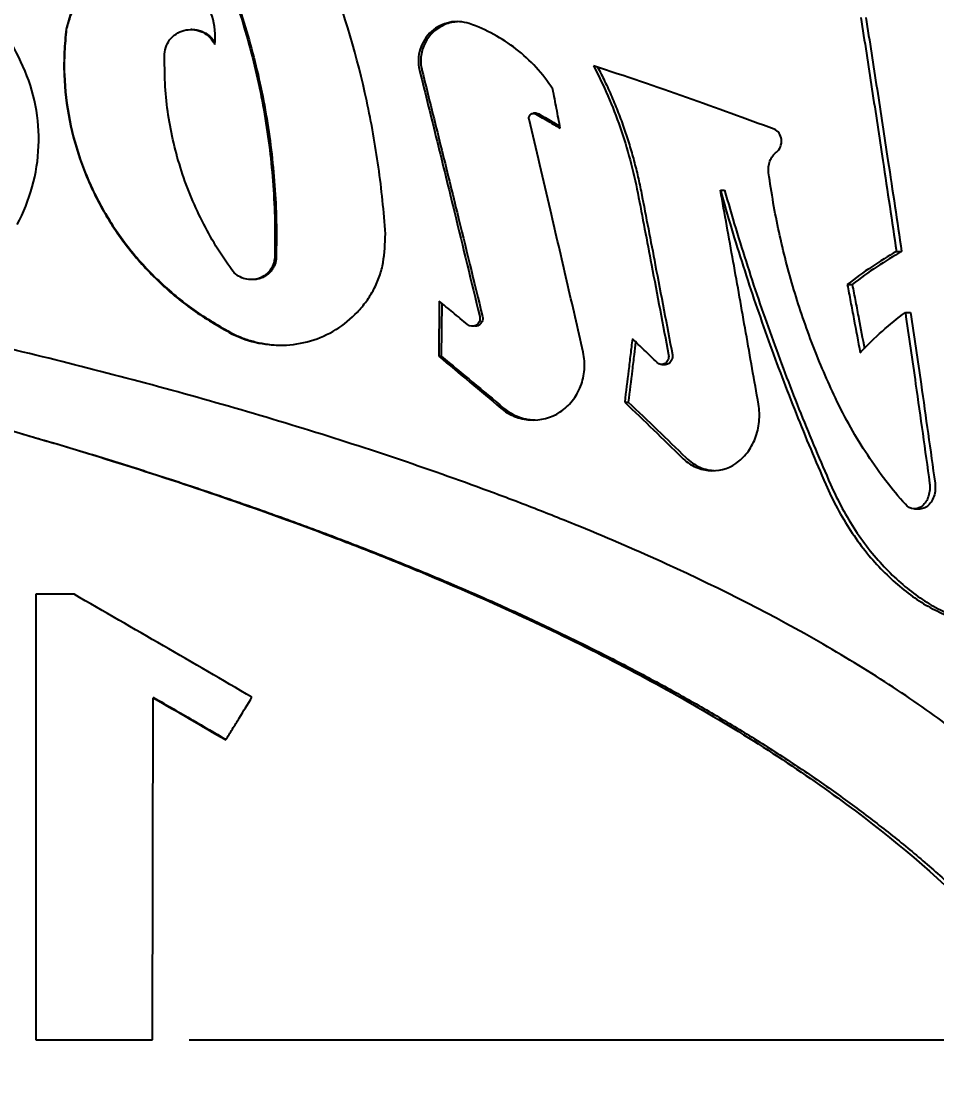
# Model space of a CAD drawing. Header units: millimetres. Extents: x 8 to 586, y 8 to 412.
# Drawn here: x 245.08 to 269.99, y 207.73 to 236.72 of the extents above; entities that cross this region are included whole.
import ezdxf

# ---------------------------------------------------------------- set-up
doc = ezdxf.new("R2010")
doc.units = ezdxf.units.MM
doc.layers.add('DIMENSIONS', color=2, linetype='Continuous')
doc.layers.add('OUTLINE', color=7, linetype='Continuous', lineweight=25)
doc.styles.add('SLDTEXTSTYLE0', font='TXT', dxfattribs={"width": 0.75})
doc.dimstyles.new('SLDDIMSTYLE0', dxfattribs={"dimtxt": 3.5, "dimasz": 2, "dimexe": 0, "dimexo": 0.0625, "dimgap": 0.875, "dimtad": 1, "dimrnd": 1e-09, "dimzin": 12, "dimdsep": 46, "dimtxsty": 'SLDTEXTSTYLE0', "dimsah": 1, "dimcen": 0.09, "dimadec": 0, "dimazin": 3, "dimtfac": 1, "dimtofl": 0, "dimtmove": 0, "dimatfit": 3, "dimfxl": 0, "dimfrac": 2, "dimtolj": 1, "dimtzin": 12, "dimarcsym": 0})

# ---------------------------------------------------------------- blocks, each defined once
blk = doc.blocks.new('_D_33')
at = {"layer": 'DIMENSIONS'}
for p, q in [((249.649, 209.03), (299.757, 209.03)), ((297.757, 209.03), (297.757, 145.23)), ((278.805, 145.23), (299.757, 145.23))]:
    blk.add_line(p, q, dxfattribs=at)
for points in [[(297.757, 209.03), (297.257, 207.03), (298.257, 207.03)], [(297.757, 145.23), (298.257, 147.23), (297.257, 147.23)]]:
    blk.add_solid(points, dxfattribs=at)
at = {"layer": 'DIMENSIONS', "insert": (293.245, 172.604), "char_height": 3.5, "attachment_point": 1, "rotation": 90, "style": 'SLDTEXTSTYLE0'}
blk.add_mtext('63,8', dxfattribs=at)

msp = doc.modelspace()

# ---------------------------------------------------------------- linework, layer by layer
at = {"layer": 'OUTLINE'}
for p, q in [((246.29824, 236.51557), (246.30549, 236.51557)), ((249.72378, 236.50113), (249.69608, 236.50113)), ((259.09858, 234.22359), (259.01291, 234.22359)), ((259.07425, 234.20808), (259.15772, 234.20808)), ((264.10198, 232.13051), (264.2156, 232.13051)), ((251.97491, 230.30961), (252.01615, 230.30961)), ((268.89137, 230.46531), (269.03376, 230.46531)), ((267.55526, 229.56744), (267.68975, 229.56744)), ((256.45153, 229.11674), (256.4397, 227.61674)), ((256.51915, 229.06081), (256.50776, 227.61674)), ((269.13425, 228.8084), (269.27826, 228.8084)), ((250.73607, 228.26591), (250.76994, 228.26591)), ((256.4397, 227.61674), (256.50776, 227.61674)), ((262.50201, 227.39476), (262.61087, 227.39476)), ((261.4982, 226.37138), (261.59665, 226.37138)), ((269.38601, 223.46798), (269.53306, 223.46798)), ((245.47562, 221.14438), (245.47228, 209.02979)), ((245.478, 221.14438), (245.47466, 209.02979)), ((246.51602, 221.14438), (245.47562, 221.14438)), ((248.64921, 209.02979), (248.67255, 218.32977)), ((248.69422, 218.32977), (248.67255, 218.32977)), ((245.47228, 209.02979), (248.64921, 209.02979))]:
    msp.add_line(p, q, dxfattribs=at)
for points, knots in [([(254.98759, 230.94276), (254.96524, 231.24757), (254.94147, 231.55214), (254.87856, 232.15871), (254.84127, 232.46101), (254.71418, 233.36538), (254.60783, 233.96469), (254.22189, 235.75158), (253.87816, 236.91869), (253.23412, 238.62249), (252.99754, 239.1836), (252.48594, 240.27946), (252.2104, 240.81577), (251.62034, 241.86584), (251.30528, 242.37927), (250.80457, 243.13354), (250.63275, 243.38217), (250.27646, 243.87224), (250.09275, 244.11413), (249.90866, 244.35601)], [0, 0, 0, 0, 0.0625, 0.0625, 0.125, 0.125, 0.25, 0.25, 0.5, 0.5, 0.625, 0.625, 0.75, 0.75, 0.875, 0.875, 0.9375, 0.9375, 1, 1, 1, 1]), ([(245.12623, 235.50222), (244.8283, 236.16343), (244.46241, 236.79038), (243.6101, 237.9614), (243.12496, 238.50337), (242.59098, 238.99347)], [0, 0, 0, 0, 0.5, 0.5, 1, 1, 1, 1]), ([(250.34582, 236.09529), (250.37378, 236.35692), (250.34889, 236.61602), (250.23189, 236.9905), (250.18071, 237.10936), (250.0545, 237.33542), (249.97855, 237.4433), (249.7252, 237.7372), (249.51572, 237.89941), (249.0558, 238.13252), (248.80169, 238.20691), (248.4162, 238.2457), (248.28453, 238.24681), (248.02578, 238.22485), (247.89852, 238.20211), (247.64795, 238.1345), (247.5239, 238.08891), (247.28949, 237.97768), (247.17792, 237.91214), (246.96733, 237.75895), (246.86832, 237.67065), (246.69613, 237.47617), (246.62227, 237.3667), (246.44078, 237.01791), (246.36998, 236.76656), (246.29824, 236.51556)], [0, 0, 0, 0, 0.125, 0.125, 0.1875, 0.1875, 0.25, 0.25, 0.375, 0.375, 0.5, 0.5, 0.5625, 0.5625, 0.625, 0.625, 0.6875, 0.6875, 0.75, 0.75, 0.8125, 0.8125, 0.875, 0.875, 1, 1, 1, 1]), ([(248.35255, 238.24106), (248.34238, 238.24183), (248.21236, 238.25162), (247.96089, 238.21306), (247.64788, 238.13352), (247.38501, 238.02133), (247.17005, 237.90014), (246.96115, 237.74678), (246.76764, 237.55644), (246.60155, 237.3243), (246.47918, 237.06487), (246.38501, 236.7927), (246.332, 236.60795), (246.30549, 236.51557)], [0, 0, 0, 0, 0.01051919, 0.13447875, 0.25846607, 0.34274748, 0.42728998, 0.51149591, 0.6081271, 0.70466833, 0.80275785, 0.90136622, 1, 1, 1, 1]), ([(250.66402, 237.96123), (250.77746, 237.65611), (250.89039, 237.35086), (251.09489, 236.73316), (251.18809, 236.42125), (251.44672, 235.47844), (251.58839, 234.84261), (251.8081, 233.55655), (251.88509, 232.91018), (251.95531, 231.93776), (251.97126, 231.61305), (251.98293, 230.96208), (251.97893, 230.63584), (251.97491, 230.3096)], [0, 0, 0, 0, 0.125, 0.125, 0.25, 0.25, 0.5, 0.5, 0.75, 0.75, 0.875, 0.875, 1, 1, 1, 1]), ([(250.69724, 237.96123), (250.8113, 237.65625), (250.92486, 237.35116), (251.13054, 236.73367), (251.22429, 236.42184), (251.48448, 235.47919), (251.62703, 234.84339), (251.84816, 233.55722), (251.92566, 232.91075), (251.99636, 231.93816), (252.01242, 231.61338), (252.0242, 230.96226), (252.02018, 230.63593), (252.01615, 230.3096)], [0, 0, 0, 0, 0.125, 0.125, 0.25, 0.25, 0.5, 0.5, 0.75, 0.75, 0.875, 0.875, 1, 1, 1, 1]), ([(257.26925, 236.66094), (257.18251, 236.69051), (257.09396, 236.708), (256.9133, 236.71948), (256.82097, 236.71302), (256.64291, 236.67644), (256.55464, 236.64588), (256.38923, 236.56263), (256.31229, 236.51053), (256.17079, 236.38403), (256.10891, 236.31184), (256.00504, 236.15168), (255.96304, 236.06284), (255.90524, 235.87925), (255.8886, 235.78154), (255.88261, 235.58807), (255.89285, 235.49088), (255.91608, 235.39617)], [0, 0, 0, 0, 0.125, 0.125, 0.25, 0.25, 0.375, 0.375, 0.5, 0.5, 0.625, 0.625, 0.75, 0.75, 0.875, 0.875, 1, 1, 1, 1]), ([(256.95307, 236.71252), (256.89805, 236.70761), (256.78079, 236.69717), (256.60743, 236.64085), (256.43888, 236.55327), (256.28884, 236.43752), (256.16207, 236.29719), (256.06306, 236.14065), (255.99383, 235.97126), (255.95455, 235.79821), (255.94562, 235.62394), (255.95913, 235.49019), (255.97621, 235.41556), (255.98065, 235.39616)], [0, 0, 0, 0, 0.09224409, 0.19658909, 0.29982274, 0.40302613, 0.50250076, 0.60195562, 0.69593732, 0.78989538, 0.87925485, 0.96862179, 1, 1, 1, 1]), ([(259.54266, 234.87973), (259.26895, 235.30127), (258.93178, 235.669), (258.1583, 236.27209), (257.73117, 236.50202), (257.26925, 236.66094)], [0, 0, 0, 0, 0.5, 0.5, 1, 1, 1, 1]), ([(267.92329, 236.82931), (268.02482, 236.18039), (268.1255, 235.53145), (268.22532, 234.88249), (268.32515, 234.23352), (268.42411, 233.58454), (268.52221, 232.93553), (268.64666, 232.11216), (268.76972, 231.28875), (268.89137, 230.46531)], [0, 0, 0, 0, 0.0020002223, 0.0020002223, 0.0020002223, 0.00400044459, 0.00400044459, 0.00400044459, 0.00653804344, 0.00653804344, 0.00653804344, 0.00653804344]), ([(268.05929, 236.82931), (268.16145, 236.18059), (268.26277, 235.53185), (268.36322, 234.88309), (268.46366, 234.23433), (268.56325, 233.58555), (268.66197, 232.93674), (268.78731, 232.11297), (268.91124, 231.28915), (269.03376, 230.46531)], [0, 0, 0, 0, 0.00200022233, 0.00200022233, 0.00200022233, 0.00400044464, 0.00400044464, 0.00400044464, 0.00654007863, 0.00654007863, 0.00654007863, 0.00654007863]), ([(246.29824, 236.51556), (246.27994, 236.30745), (246.26162, 236.09933), (246.24031, 235.68423), (246.23846, 235.47733), (246.2622, 234.85878), (246.31171, 234.4489), (246.47094, 233.6336), (246.58436, 233.22622), (246.86811, 232.4465), (247.03855, 232.07032), (247.43518, 231.34479), (247.66275, 230.99285), (248.16763, 230.32874), (248.44224, 230.0193), (249.03169, 229.44191), (249.3447, 229.17212), (250.01843, 228.68206), (250.37758, 228.47331), (250.73607, 228.26591)], [0, 0, 0, 0, 0.0625, 0.0625, 0.125, 0.125, 0.25, 0.25, 0.375, 0.375, 0.5, 0.5, 0.625, 0.625, 0.75, 0.75, 0.875, 0.875, 1, 1, 1, 1]), ([(246.30549, 236.51556), (246.28705, 236.3071), (246.2686, 236.09863), (246.24717, 235.68283), (246.24537, 235.47558), (246.26948, 234.85598), (246.31951, 234.4454), (246.48043, 233.6287), (246.59496, 233.22091), (246.88119, 232.44082), (247.05306, 232.0645), (247.35296, 231.52024), (247.45988, 231.34216), (247.68786, 230.9928), (247.80946, 230.82092), (248.19034, 230.32377), (248.46651, 230.0149), (249.05914, 229.43856), (249.37412, 229.169), (250.05069, 228.68042), (250.41051, 228.47262), (250.76994, 228.26591)], [0, 0, 0, 0, 0.0625, 0.0625, 0.125, 0.125, 0.25, 0.25, 0.375, 0.375, 0.5, 0.5, 0.5625, 0.5625, 0.625, 0.625, 0.75, 0.75, 0.875, 0.875, 1, 1, 1, 1]), ([(248.97965, 235.83218), (248.98467, 235.99232), (249.04826, 236.1464), (249.26177, 236.38203), (249.40748, 236.46073), (249.71774, 236.51735), (249.87941, 236.49576), (250.16316, 236.35581), (250.27848, 236.23999), (250.34582, 236.09529)], [0, 0, 0, 0, 0.25, 0.25, 0.5, 0.5, 0.75, 0.75, 1, 1, 1, 1]), ([(249.72353, 236.49859), (249.74801, 236.4989), (249.81511, 236.49974), (249.9232, 236.4772), (250.04302, 236.43381), (250.15306, 236.36919), (250.24604, 236.28883), (250.31154, 236.21296), (250.33895, 236.16263), (250.34798, 236.14605)], [0, 0, 0, 0, 0.09747308, 0.26717759, 0.43685336, 0.60487808, 0.77284919, 0.92517847, 1, 1, 1, 1]), ([(250.81061, 229.96463), (250.6595, 230.1771), (250.51309, 230.39262), (250.24264, 230.8377), (250.11634, 231.06586), (249.76345, 231.76662), (249.56586, 232.25114), (249.25271, 233.2515), (249.1381, 233.76045), (249.02888, 234.53047), (249.0046, 234.78882), (248.98133, 235.30901), (248.98048, 235.5706), (248.97965, 235.83218)], [0, 0, 0, 0, 0.125, 0.125, 0.25, 0.25, 0.5, 0.5, 0.75, 0.75, 0.875, 0.875, 1, 1, 1, 1]), ([(244.96513, 231.19618), (245.14344, 231.52628), (245.28154, 231.87008), (245.47869, 232.58456), (245.53703, 232.9589), (245.5654, 233.69887), (245.53709, 234.06923), (245.3933, 234.80502), (245.28009, 235.15997), (245.12623, 235.50222)], [0, 0, 0, 0, 0.25, 0.25, 0.5, 0.5, 0.75, 0.75, 1, 1, 1, 1]), ([(260.64836, 235.51689), (260.93031, 234.97997), (261.17265, 234.41884), (261.57564, 233.25792), (261.73518, 232.66208), (261.85328, 232.0515)], [0, 0, 0, 0, 0.5, 0.5, 1, 1, 1, 1]), ([(260.76001, 235.4794), (260.82472, 235.35338), (260.96063, 235.08869), (261.14829, 234.6739), (261.32728, 234.23827), (261.48669, 233.80269), (261.62804, 233.36839), (261.75189, 232.93562), (261.86215, 232.49693), (261.92303, 232.19998), (261.95347, 232.05151)], [0, 0, 0, 0, 0.11810409, 0.24807091, 0.37783205, 0.50780301, 0.63048773, 0.75317377, 0.87658752, 1, 1, 1, 1]), ([(255.91608, 235.39617), (256.07578, 234.75262), (256.23484, 234.10905), (256.39323, 233.46544), (256.55163, 232.82184), (256.70935, 232.1782), (256.8664, 231.53454), (257.09737, 230.58786), (257.32686, 229.64112), (257.55482, 228.69431)], [0, 0, 0, 0, 0.00200032731, 0.00200032731, 0.00200032731, 0.00400065461, 0.00400065461, 0.00400065461, 0.00694268059, 0.00694268059, 0.00694268059, 0.00694268059]), ([(255.98065, 235.39617), (256.14128, 234.75288), (256.30125, 234.10957), (256.46055, 233.46623), (256.61986, 232.82288), (256.77849, 232.17951), (256.93644, 231.53611), (257.16897, 230.58891), (257.40001, 229.64164), (257.62951, 228.69431)], [0, 0, 0, 0, 0.00200032736, 0.00200032736, 0.00200032736, 0.0040006547, 0.0040006547, 0.0040006547, 0.00694549485, 0.00694549485, 0.00694549485, 0.00694549485]), ([(259.74513, 233.81659), (259.72825, 233.90547), (259.71135, 233.99436), (259.69445, 234.08324), (259.67754, 234.17212), (259.66062, 234.261), (259.6437, 234.34988), (259.61006, 234.5265), (259.57638, 234.70311), (259.54266, 234.87973)], [0, 0, 0, 0, 0.00027323569, 0.00027323569, 0.00027323569, 0.00054647139, 0.00054647139, 0.00054647139, 0.00108943415, 0.00108943415, 0.00108943415, 0.00108943415]), ([(258.89601, 234.06464), (258.89298, 234.07837), (258.892, 234.09288), (258.89326, 234.10699), (258.89452, 234.12112), (258.89807, 234.13523), (258.9036, 234.14811), (258.90901, 234.16072), (258.91648, 234.17249), (258.92533, 234.1825), (258.93429, 234.19263), (258.94487, 234.20125), (258.95623, 234.20781), (258.96821, 234.21473), (258.98139, 234.2195), (258.99471, 234.22183), (259.0084, 234.22423), (259.02259, 234.22413), (259.03621, 234.22167), (259.04939, 234.21928), (259.06234, 234.21462), (259.07425, 234.20808)], [0, 0, 0, 0, 0.000042507265, 0.000042507265, 0.000042507265, 0.000085082222, 0.000085082222, 0.000085082222, 0.000126733534, 0.000126733534, 0.000126733534, 0.000168808267, 0.000168808267, 0.000168808267, 0.000213214731, 0.000213214731, 0.000213214731, 0.000258828385, 0.000258828385, 0.000258828385, 0.000302890169, 0.000302890169, 0.000302890169, 0.000302890169]), ([(260.36875, 227.72612), (260.22181, 228.36989), (260.07405, 229.01363), (259.9255, 229.65733), (259.77695, 230.30104), (259.6276, 230.94472), (259.47747, 231.58837), (259.28492, 232.41384), (259.09109, 233.23927), (258.89601, 234.06464)], [0, 0, 0, 0, 0.00200029321, 0.00200029321, 0.00200029321, 0.00400058643, 0.00400058643, 0.00400058643, 0.00656593439, 0.00656593439, 0.00656593439, 0.00656593439]), ([(259.07425, 234.20808), (259.13363, 234.17362), (259.19293, 234.13915), (259.25215, 234.10469), (259.31137, 234.07022), (259.3705, 234.03576), (259.42955, 234.00129), (259.53501, 233.93973), (259.64021, 233.87816), (259.74513, 233.81659)], [0, 0, 0, 0, 0.000222608949, 0.000222608949, 0.000222608949, 0.000445217897, 0.000445217897, 0.000445217897, 0.000842837974, 0.000842837974, 0.000842837974, 0.000842837974]), ([(259.09805, 234.22174), (259.10498, 234.22215), (259.12574, 234.22336), (259.14493, 234.21419), (259.15772, 234.20808)], [0, 0, 0, 0, 0.33358272, 1, 1, 1, 1]), ([(259.15772, 234.20808), (259.21713, 234.17378), (259.33594, 234.10517), (259.5283, 233.99374), (259.66073, 233.91663), (259.73425, 233.87381)], [0, 0, 0, 0, 0.30789371, 0.61579163, 1, 1, 1, 1]), ([(265.62878, 233.16956), (265.67441, 233.20428), (265.71181, 233.2544), (265.75959, 233.37266), (265.76951, 233.44155), (265.75641, 233.5722), (265.73357, 233.63472), (265.66459, 233.73298), (265.61927, 233.7688), (265.56891, 233.78819)], [0, 0, 0, 0, 0.25, 0.25, 0.5, 0.5, 0.75, 0.75, 1, 1, 1, 1]), ([(265.41365, 232.60181), (265.39906, 232.71169), (265.41258, 232.82528), (265.4899, 233.02631), (265.55268, 233.11128), (265.62878, 233.16956)], [0, 0, 0, 0, 0.5, 0.5, 1, 1, 1, 1]), ([(267.23149, 226.48564), (267.12371, 226.71905), (267.01565, 226.95279), (266.81079, 227.42963), (266.71283, 227.67184), (266.43008, 228.40784), (266.25719, 228.91055), (265.94944, 229.93618), (265.8139, 230.46021), (265.64001, 231.25493), (265.58754, 231.52179), (265.49521, 232.0599), (265.45448, 232.33086), (265.41365, 232.60181)], [0, 0, 0, 0, 0.125, 0.125, 0.25, 0.25, 0.5, 0.5, 0.75, 0.75, 0.875, 0.875, 1, 1, 1, 1]), ([(261.85328, 232.0515), (261.97859, 231.40288), (262.1032, 230.75423), (262.22709, 230.10556), (262.30505, 229.69739), (262.38273, 229.2892), (262.46013, 228.881), (262.53752, 228.4728), (262.61463, 228.06459), (262.69145, 227.65637)], [0, 0, 0, 0, 0.00200010973, 0.00200010973, 0.00200010973, 0.00325869084, 0.00325869084, 0.00325869084, 0.0045172771, 0.0045172771, 0.0045172771, 0.0045172771]), ([(261.95347, 232.0515), (262.07953, 231.40309), (262.20489, 230.75465), (262.32954, 230.10618), (262.40801, 229.6979), (262.48621, 229.28961), (262.56411, 228.88131), (262.64202, 228.473), (262.71964, 228.06469), (262.79697, 227.65637)], [0, 0, 0, 0, 0.00200010976, 0.00200010976, 0.00200010976, 0.00325940682, 0.00325940682, 0.00325940682, 0.0045187091, 0.0045187091, 0.0045187091, 0.0045187091]), ([(265.13778, 226.31157), (265.02465, 226.96036), (264.91073, 227.60912), (264.79602, 228.25787), (264.68189, 228.90335), (264.56698, 229.54881), (264.4513, 230.19424), (264.33563, 230.83969), (264.21918, 231.48511), (264.10198, 232.13051)], [0, 0, 0, 0, 0.00200019036, 0.00200019036, 0.00200019036, 0.00399033538, 0.00399033538, 0.00399033538, 0.00598050083, 0.00598050083, 0.00598050083, 0.00598050083]), ([(264.10198, 232.13051), (264.20076, 231.78332), (264.2995, 231.43634), (264.50616, 230.74745), (264.61286, 230.40494), (264.94064, 229.38216), (265.17068, 228.70725), (265.65199, 227.37139), (265.90293, 226.71173), (266.29256, 225.73419), (266.42427, 225.41032), (266.69314, 224.76803), (266.83069, 224.44992), (266.96715, 224.13179)], [0, 0, 0, 0, 0.125, 0.125, 0.25, 0.25, 0.5, 0.5, 0.75, 0.75, 0.875, 0.875, 1, 1, 1, 1]), ([(264.2156, 232.13051), (264.31504, 231.78318), (264.41444, 231.43605), (264.62246, 230.74694), (264.72986, 230.40434), (265.05977, 229.38133), (265.29128, 228.70635), (265.77561, 227.37049), (266.0281, 226.7109), (266.42007, 225.73358), (266.55257, 225.40981), (266.82302, 224.76775), (266.96137, 224.44978), (267.09861, 224.13179)], [0, 0, 0, 0, 0.125, 0.125, 0.25, 0.25, 0.5, 0.5, 0.75, 0.75, 0.875, 0.875, 1, 1, 1, 1]), ([(250.73607, 228.26591), (250.96356, 228.14498), (251.20103, 228.05598), (251.69484, 227.9392), (251.95071, 227.91273), (252.45343, 227.92569), (252.70729, 227.96531), (253.1902, 228.10688), (253.42113, 228.20821), (253.85593, 228.47436), (254.05126, 228.63409), (254.31286, 228.91209), (254.39544, 229.01177), (254.54522, 229.21906), (254.61289, 229.32698), (254.73283, 229.55202), (254.78502, 229.66918), (254.87084, 229.91461), (254.90246, 230.04126), (254.96864, 230.42295), (254.97804, 230.68312), (254.98759, 230.94276)], [0, 0, 0, 0, 0.125, 0.125, 0.25, 0.25, 0.375, 0.375, 0.5, 0.5, 0.625, 0.625, 0.6875, 0.6875, 0.75, 0.75, 0.8125, 0.8125, 0.875, 0.875, 1, 1, 1, 1]), ([(251.97491, 230.3096), (251.97071, 230.17479), (251.92257, 230.04507), (251.7551, 229.83651), (251.64017, 229.76195), (251.38675, 229.68978), (251.24973, 229.69304), (251.00159, 229.77593), (250.88953, 229.85651), (250.81061, 229.96463)], [0, 0, 0, 0, 0.25, 0.25, 0.5, 0.5, 0.75, 0.75, 1, 1, 1, 1]), ([(252.01615, 230.30961), (252.01344, 230.27565), (252.00803, 230.20775), (251.97911, 230.10929), (251.93521, 230.01713), (251.87671, 229.93324), (251.80528, 229.86007), (251.7218, 229.79794), (251.62789, 229.74924), (251.52447, 229.71626), (251.43754, 229.70054), (251.38564, 229.70249), (251.37085, 229.70304)], [0, 0, 0, 0, 0.10307517, 0.20613643, 0.30918411, 0.41224, 0.51632141, 0.62041305, 0.73011109, 0.83982483, 0.95437165, 1, 1, 1, 1]), ([(273.50227, 214.76094), (273.07034, 215.21578), (272.6091, 215.6626), (271.62582, 216.5355), (271.10411, 216.96274), (269.99953, 217.80109), (269.41478, 218.2134), (268.19153, 219.01783), (267.55499, 219.40885), (265.5719, 220.55238), (264.1522, 221.27535), (261.8744, 222.31383), (261.09033, 222.65228), (259.87579, 223.14963), (259.46437, 223.31373), (258.63642, 223.63564), (258.21895, 223.79384), (256.11436, 224.57189), (254.37602, 225.15329), (251.68877, 225.97614), (250.77967, 226.24216), (248.93435, 226.75908), (247.99386, 227.011), (245.18459, 227.73212), (243.31593, 228.17086), (240.52153, 228.77709), (239.5915, 228.97048), (237.73472, 229.34079), (236.80759, 229.51601), (235.88315, 229.68713)], [0, 0, 0, 0, 0.0625, 0.0625, 0.125, 0.125, 0.1875, 0.1875, 0.25, 0.25, 0.375, 0.375, 0.4375, 0.4375, 0.46875, 0.46875, 0.5, 0.5, 0.625, 0.625, 0.6875, 0.6875, 0.75, 0.75, 0.875, 0.875, 0.9375, 0.9375, 1, 1, 1, 1]), ([(267.55526, 229.56744), (267.58495, 229.41208), (267.61456, 229.25672), (267.64412, 229.10136), (267.67367, 228.946), (267.70315, 228.79064), (267.73257, 228.63527), (267.79077, 228.32787), (267.84871, 228.02047), (267.90638, 227.71306)], [0, 0, 0, 0, 0.00048401138, 0.00048401138, 0.00048401138, 0.00096802275, 0.00096802275, 0.00096802275, 0.00192566213, 0.00192566213, 0.00192566213, 0.00192566213]), ([(267.68975, 229.56744), (267.71957, 229.41215), (267.77921, 229.10157), (267.88984, 228.52251), (267.97008, 228.09873), (268.02091, 227.83026)], [0, 0, 0, 0, 0.26818542, 0.53638135, 1, 1, 1, 1]), ([(257.22375, 228.47651), (257.15666, 228.53242), (257.08948, 228.58833), (257.0222, 228.64424), (256.95493, 228.70015), (256.88757, 228.75606), (256.82012, 228.81197), (256.69755, 228.91356), (256.57468, 229.01515), (256.45153, 229.11674)], [0, 0, 0, 0, 0.00027475076, 0.00027475076, 0.00027475076, 0.00054950152, 0.00054950152, 0.00054950152, 0.00104880137, 0.00104880137, 0.00104880137, 0.00104880137]), ([(269.13425, 228.80841), (269.22864, 228.15933), (269.32214, 227.51024), (269.41476, 226.86112), (269.47883, 226.41208), (269.54248, 225.96303), (269.60569, 225.51396), (269.66891, 225.0649), (269.7317, 224.61582), (269.79406, 224.16674)], [0, 0, 0, 0, 0.00200011941, 0.00200011941, 0.00200011941, 0.00338374519, 0.00338374519, 0.00338374519, 0.00476737754, 0.00476737754, 0.00476737754, 0.00476737754]), ([(269.27826, 228.80841), (269.37325, 228.15953), (269.46735, 227.51064), (269.56056, 226.86172), (269.62507, 226.41258), (269.68916, 225.96343), (269.75282, 225.51427), (269.81648, 225.0651), (269.8797, 224.61592), (269.9425, 224.16674)], [0, 0, 0, 0, 0.00200011943, 0.00200011943, 0.00200011943, 0.00338448385, 0.00338448385, 0.00338448385, 0.00476885491, 0.00476885491, 0.00476885491, 0.00476885491]), ([(257.55482, 228.69431), (257.56543, 228.65017), (257.56173, 228.60334), (257.52771, 228.51936), (257.49833, 228.48443), (257.38862, 228.41492), (257.29135, 228.42173), (257.22375, 228.47651)], [0, 0, 0, 0, 0.25, 0.25, 0.5, 0.5, 1, 1, 1, 1]), ([(257.62951, 228.69432), (257.6328, 228.67183), (257.63939, 228.62686), (257.62212, 228.55932), (257.58658, 228.50012), (257.53351, 228.45595), (257.47757, 228.43134), (257.44093, 228.43244), (257.42726, 228.43285)], [0, 0, 0, 0, 0.17260529, 0.34515573, 0.52009339, 0.70058306, 0.88834744, 1, 1, 1, 1]), ([(250.76994, 228.26591), (250.86925, 228.21755), (251.06816, 228.12068), (251.38336, 228.01771), (251.70938, 227.94891), (251.97252, 227.91747), (252.12632, 227.92182), (252.1674, 227.92298)], [0, 0, 0, 0, 0.22677227, 0.45423306, 0.6810213, 0.9147996, 1, 1, 1, 1]), ([(261.70714, 228.09263), (261.68972, 227.94905), (261.6723, 227.80547), (261.65487, 227.66189), (261.63745, 227.51831), (261.62002, 227.37473), (261.60259, 227.23116), (261.56781, 226.94456), (261.53301, 226.65797), (261.4982, 226.37137)], [0, 0, 0, 0, 0.0004342851, 0.0004342851, 0.0004342851, 0.0008685702, 0.0008685702, 0.0008685702, 0.00173542859, 0.00173542859, 0.00173542859, 0.00173542859]), ([(261.79629, 228.00703), (261.78226, 227.892), (261.76822, 227.77697), (261.75419, 227.66193), (261.73667, 227.51837), (261.71915, 227.3748), (261.70163, 227.23124), (261.66665, 226.94462), (261.63166, 226.658), (261.59665, 226.37137)], [0.00008630655, 0.00008630655, 0.00008630655, 0.00008630655, 0.0004342851, 0.0004342851, 0.0004342851, 0.0008685702, 0.0008685702, 0.0008685702, 0.00173559281, 0.00173559281, 0.00173559281, 0.00173559281]), ([(262.37774, 227.44627), (262.31971, 227.50263), (262.26157, 227.55898), (262.20332, 227.61533), (262.14506, 227.67168), (262.08669, 227.72802), (262.02821, 227.78437), (261.92156, 227.88713), (261.81453, 227.98988), (261.70714, 228.09263)], [0, 0, 0, 0, 0.00026644648, 0.00026644648, 0.00026644648, 0.00053289296, 0.00053289296, 0.00053289296, 0.00101882764, 0.00101882764, 0.00101882764, 0.00101882764]), ([(236.55019, 227.69359), (237.50564, 227.47839), (238.46512, 227.25544), (240.38962, 226.78519), (241.35493, 226.53914), (242.80702, 226.15224), (243.29174, 226.02029), (244.26247, 225.75012), (244.7488, 225.6118), (246.19744, 225.19055), (247.15345, 224.90022), (249.99233, 223.99835), (251.84625, 223.35627), (254.11237, 222.49065), (254.56301, 222.31434), (255.459, 221.95499), (255.9039, 221.7721), (257.21867, 221.2178), (258.07261, 220.83922), (260.5682, 219.67326), (262.14385, 218.85562), (264.37463, 217.55389), (265.09862, 217.10553), (266.48235, 216.19286), (267.14345, 215.72798), (269.03744, 214.3042), (270.18149, 213.31656), (271.72464, 211.76229), (272.21094, 211.23108), (272.8939, 210.41715), (273.1136, 210.14347), (273.53721, 209.59075), (273.74075, 209.3106), (273.93722, 209.02979)], [0, 0, 0, 0, 0.0625, 0.0625, 0.125, 0.125, 0.15625, 0.15625, 0.1875, 0.1875, 0.25, 0.25, 0.375, 0.375, 0.40625, 0.40625, 0.4375, 0.4375, 0.5, 0.5, 0.625, 0.625, 0.6875, 0.6875, 0.75, 0.75, 0.875, 0.875, 0.9375, 0.9375, 0.96875, 0.96875, 1, 1, 1, 1]), ([(258.12446, 226.20948), (258.23954, 226.11229), (258.36507, 226.03675), (258.63564, 225.92681), (258.77714, 225.89438), (259.20624, 225.86641), (259.49762, 225.94319), (259.86346, 226.18271), (259.97614, 226.28489), (260.16463, 226.51925), (260.24329, 226.65491), (260.35627, 226.94366), (260.39177, 227.09969), (260.41516, 227.41358), (260.40357, 227.57227), (260.36875, 227.72612)], [0, 0, 0, 0, 0.125, 0.125, 0.25, 0.25, 0.5, 0.5, 0.625, 0.625, 0.75, 0.75, 0.875, 0.875, 1, 1, 1, 1]), ([(262.69145, 227.65637), (262.69954, 227.61125), (262.69477, 227.56399), (262.66097, 227.48024), (262.63258, 227.44567), (262.52909, 227.37887), (262.43882, 227.38857), (262.37774, 227.44627)], [0, 0, 0, 0, 0.25, 0.25, 0.5, 0.5, 1, 1, 1, 1]), ([(262.79697, 227.65636), (262.79922, 227.6329), (262.80371, 227.58597), (262.78472, 227.51701), (262.74877, 227.4582), (262.69741, 227.41635), (262.64752, 227.39472), (262.61666, 227.39714), (262.60716, 227.39789)], [0, 0, 0, 0, 0.17989709, 0.35988909, 0.53944578, 0.72274856, 0.91473505, 1, 1, 1, 1]), ([(269.13429, 223.59126), (268.77447, 223.99248), (268.43026, 224.43786), (267.78905, 225.40852), (267.49482, 225.92907), (267.23149, 226.48564)], [0, 0, 0, 0, 0.5, 0.5, 1, 1, 1, 1]), ([(258.20269, 226.20948), (258.26881, 226.15938), (258.403, 226.05772), (258.62912, 225.95692), (258.85102, 225.89473), (258.99613, 225.88887), (259.06132, 225.88624)], [0, 0, 0, 0, 0.26010013, 0.52785779, 0.78788824, 1, 1, 1, 1]), ([(263.05323, 224.86156), (263.1559, 224.76029), (263.26867, 224.68036), (263.51305, 224.56129), (263.64139, 224.5243), (264.03207, 224.48283), (264.29897, 224.55093), (264.63712, 224.77976), (264.74188, 224.87868), (264.91874, 225.10767), (264.99356, 225.24119), (265.10368, 225.527), (265.14019, 225.68234), (265.17041, 225.99638), (265.16464, 226.15601), (265.13778, 226.31157)], [0, 0, 0, 0, 0.125, 0.125, 0.25, 0.25, 0.5, 0.5, 0.625, 0.625, 0.75, 0.75, 0.875, 0.875, 1, 1, 1, 1]), ([(245.07955, 225.51338), (245.28714, 225.45413), (245.96451, 225.26078), (247.10574, 224.91663), (248.49971, 224.48165), (249.89489, 224.02587), (251.28896, 223.54972), (252.67916, 223.05237), (254.04946, 222.53851), (255.38785, 222.01187), (256.69266, 221.47262), (257.96291, 220.9212), (259.20516, 220.35405), (260.42747, 219.76631), (261.62713, 219.1573), (262.80186, 218.5266), (263.93955, 217.87959), (265.05129, 217.20866), (266.13384, 216.51283), (267.18461, 215.79139), (268.18952, 215.05263), (269.15499, 214.29056), (270.07844, 213.50443), (270.95822, 212.69381), (271.78578, 211.86526), (272.49822, 211.08805), (273.10662, 210.36519), (273.56099, 209.79088), (273.82013, 209.4317), (273.91752, 209.2967)], [0, 0, 0, 0, 0.01664632, 0.05431516, 0.09198479, 0.12962173, 0.16833996, 0.20709224, 0.24584549, 0.28456485, 0.32250105, 0.36046745, 0.39843468, 0.43637208, 0.47528775, 0.51423385, 0.55318106, 0.59209811, 0.63239915, 0.67273131, 0.71306492, 0.75336753, 0.79466808, 0.83599953, 0.87733221, 0.91863477, 0.94989893, 0.9811694, 1, 1, 1, 1]), ([(263.16112, 224.86156), (263.22101, 224.80864), (263.34079, 224.70279), (263.545, 224.59392), (263.74411, 224.52545), (263.87544, 224.51479), (263.9332, 224.5101)], [0, 0, 0, 0, 0.26428798, 0.52861901, 0.79266064, 1, 1, 1, 1]), ([(269.79406, 224.16674), (269.81047, 224.04844), (269.79996, 223.92434), (269.72937, 223.70369), (269.67071, 223.61175), (269.52769, 223.49057), (269.444, 223.4621), (269.28064, 223.47593), (269.20023, 223.51853), (269.13429, 223.59126)], [0, 0, 0, 0, 0.25, 0.25, 0.5, 0.5, 0.75, 0.75, 1, 1, 1, 1]), ([(269.9425, 224.16674), (269.9469, 224.10521), (269.9557, 223.98218), (269.9157, 223.80025), (269.84032, 223.64423), (269.7504, 223.54727), (269.66718, 223.49685), (269.60059, 223.47228), (269.55533, 223.46979), (269.53304, 223.46857)], [0, 0, 0, 0, 0.17639956, 0.3527638, 0.530161, 0.71403088, 0.81029433, 0.90656944, 1, 1, 1, 1]), ([(266.96715, 224.13179), (267.06624, 223.90669), (267.17116, 223.68878), (267.39668, 223.27241), (267.51628, 223.07285), (267.76789, 222.69021), (267.9, 222.50725), (268.17662, 222.15858), (268.32148, 221.99269), (268.76377, 221.53161), (269.07133, 221.2675), (269.5481, 220.93553), (269.711, 220.8372), (270.04006, 220.66792), (270.20509, 220.59499), (270.3679, 220.522)], [0, 0, 0, 0, 0.125, 0.125, 0.25, 0.25, 0.375, 0.375, 0.5, 0.5, 0.75, 0.75, 0.875, 0.875, 1, 1, 1, 1]), ([(267.09861, 224.13179), (267.19853, 223.9062), (267.30434, 223.68787), (267.53167, 223.27089), (267.65221, 223.0711), (267.90573, 222.68817), (268.03881, 222.50513), (268.31737, 222.15642), (268.46316, 221.99063), (268.90817, 221.5299), (269.21747, 221.26609), (269.69676, 220.93468), (269.8605, 220.83654), (270.19097, 220.66764), (270.35668, 220.59485), (270.52017, 220.522)], [0, 0, 0, 0, 0.125, 0.125, 0.25, 0.25, 0.375, 0.375, 0.5, 0.5, 0.75, 0.75, 0.875, 0.875, 1, 1, 1, 1]), ([(250.64464, 217.18436), (250.70537, 217.2833), (250.76609, 217.38223), (250.82678, 217.48116), (250.88748, 217.58008), (250.94816, 217.67901), (251.00882, 217.77793), (251.12452, 217.96662), (251.24015, 218.1553), (251.35571, 218.34397)], [0, 0, 0, 0, 0.0003490926, 0.0003490926, 0.0003490926, 0.0006981852, 0.0006981852, 0.0006981852, 0.0013640647, 0.0013640647, 0.0013640647, 0.0013640647]), ([(248.69422, 218.32977), (248.86998, 218.22871), (249.2215, 218.02659), (249.87536, 217.64959), (250.35165, 217.37359), (250.65344, 217.1987)], [0, 0, 0, 0, 0.26812618, 0.53625462, 1, 1, 1, 1])]:
    msp.add_open_spline(points, degree=3, knots=knots, dxfattribs=at)
for points in [[(265.56891, 233.78819), (264.02603, 234.36489), (262.37829, 234.94082), (260.64836, 235.51689)], [(268.89137, 230.46531), (268.4431, 230.21265), (267.99509, 229.91266), (267.55526, 229.56744)], [(269.03376, 230.46531), (268.58298, 230.21274), (268.13234, 229.91278), (267.68975, 229.56744)], [(267.90638, 227.71306), (268.29831, 228.13431), (268.71174, 228.5009), (269.13425, 228.80841)], [(256.4397, 227.61674), (257.00761, 227.14778), (257.56945, 226.67872), (258.12446, 226.20948)], [(256.50776, 227.61674), (257.0791, 227.14778), (257.64433, 226.67872), (258.20269, 226.20948)], [(261.4982, 226.37137), (262.02551, 225.86825), (262.54409, 225.365), (263.05323, 224.86156)], [(261.59665, 226.37137), (262.12716, 225.86825), (262.64889, 225.365), (263.16112, 224.86156)], [(251.35571, 218.34397), (249.76106, 219.27827), (248.14249, 220.21146), (246.51602, 221.14438)], [(248.67255, 218.32978), (249.33283, 217.94808), (249.99055, 217.5663), (250.64464, 217.18436)]]:
    msp.add_open_spline(points, degree=3, dxfattribs=at)

# ---------------------------------------------------------------- dimensions: what is measured, and where the dimension line sits
at = {"layer": 'DIMENSIONS'}
dim = msp.add_linear_dim(base=(297.75658, 145.22979), p1=(248.64921, 209.02979), p2=(277.80511, 145.22979), angle=90, dimstyle='SLDDIMSTYLE0', dxfattribs=at)
dim.commit()
dim.dimension.update_dxf_attribs({"geometry": '_D_33', "text_midpoint": (297.75658, 177.12979), "dimtype": 160})

doc.saveas('drawing.dxf')
